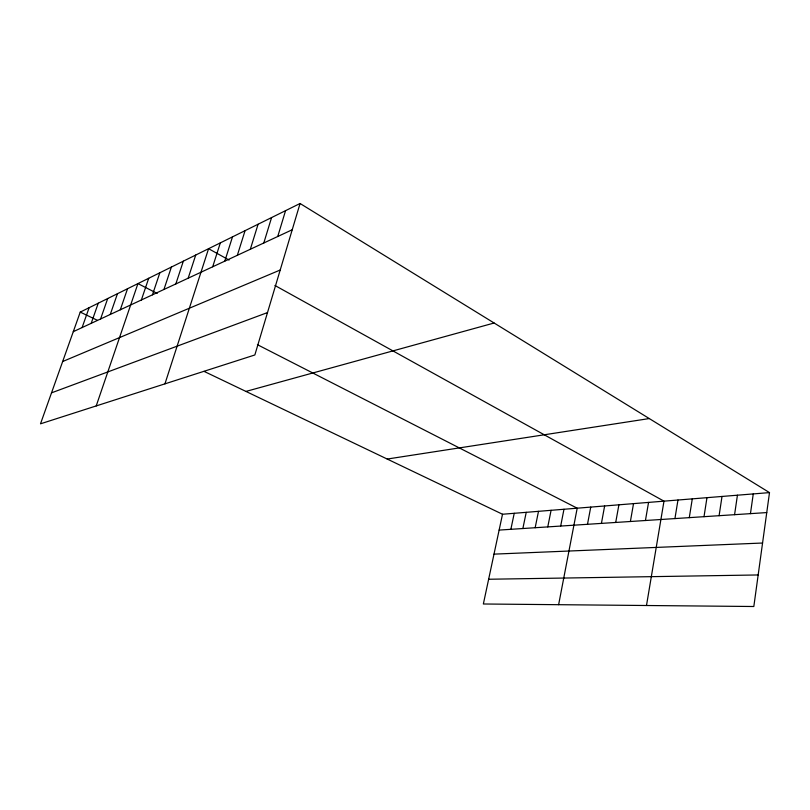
<?xml version="1.0" encoding="UTF-8"?>
<svg xmlns="http://www.w3.org/2000/svg" width="810" height="810" viewBox="0 0 810 810"><rect width="100%" height="100%" fill="white"/><g stroke="black" fill="none" stroke-linecap="round" stroke-linejoin="round"><path stroke-width="1.21" d="M769.5 492.601L753.826 606.508L483.357 603.987L502.514 514.249L769.5 492.601L300.065 203.492L80.251 312.093L40.5 423.822L254.846 354.972L300.065 203.492M750.455 513.651L753.26 493.918M734.579 514.684L737.434 495.193M719.098 515.697L722.014 496.449M704.012 516.689L706.968 497.674M689.29 517.651L692.287 498.859M674.933 518.582L677.97 500.023M646.491 605.505L663.987 501.157L274.924 285.474M645.438 520.516L648.557 502.402M630.383 521.498L633.531 503.628M615.711 522.46L618.901 504.812M601.425 523.392L604.635 505.966M587.493 524.303L590.743 507.09M558.627 604.685L577.196 508.194L257.428 344.685M560.682 526.054L563.973 509.267M547.773 526.905L551.083 510.31M535.167 527.725L538.498 511.333M522.865 528.525L526.227 512.325M510.867 529.315L514.228 513.297M277.749 236.49L285.555 210.661M263.797 242.99L271.573 217.566M250.331 249.257L258.086 224.238M237.35 255.302L245.065 230.668M224.805 261.144L232.48 236.885M212.686 266.784L220.33 242.889M164.946 383.849L208.575 248.7L229.068 260.061M188.173 278.195L195.716 255.049M175.831 283.935L183.333 261.164M163.934 289.474L171.386 267.067M152.452 294.82L159.843 272.767M141.365 299.983L148.706 278.275M96.218 405.921L137.943 283.591L157.191 293.433M120.295 309.795L127.534 288.735M110.271 314.452L117.46 293.706M100.582 318.968L107.71 298.525M91.196 323.342L98.263 303.193M82.093 327.574L89.12 307.709M73.285 331.675L292.228 229.756M62.664 361.523L280.209 270.014M51.516 392.85L267.502 312.579M245.946 391.422L494.12 323.008M387.21 459.047L649.286 418.557M499.132 530.084L766.746 512.578M493.999 554.131L762.564 543.024M488.632 579.251L758.17 574.958M80.251 312.093L97.2 320.213M204.069 371.375L502.514 514.249"/></g></svg>
